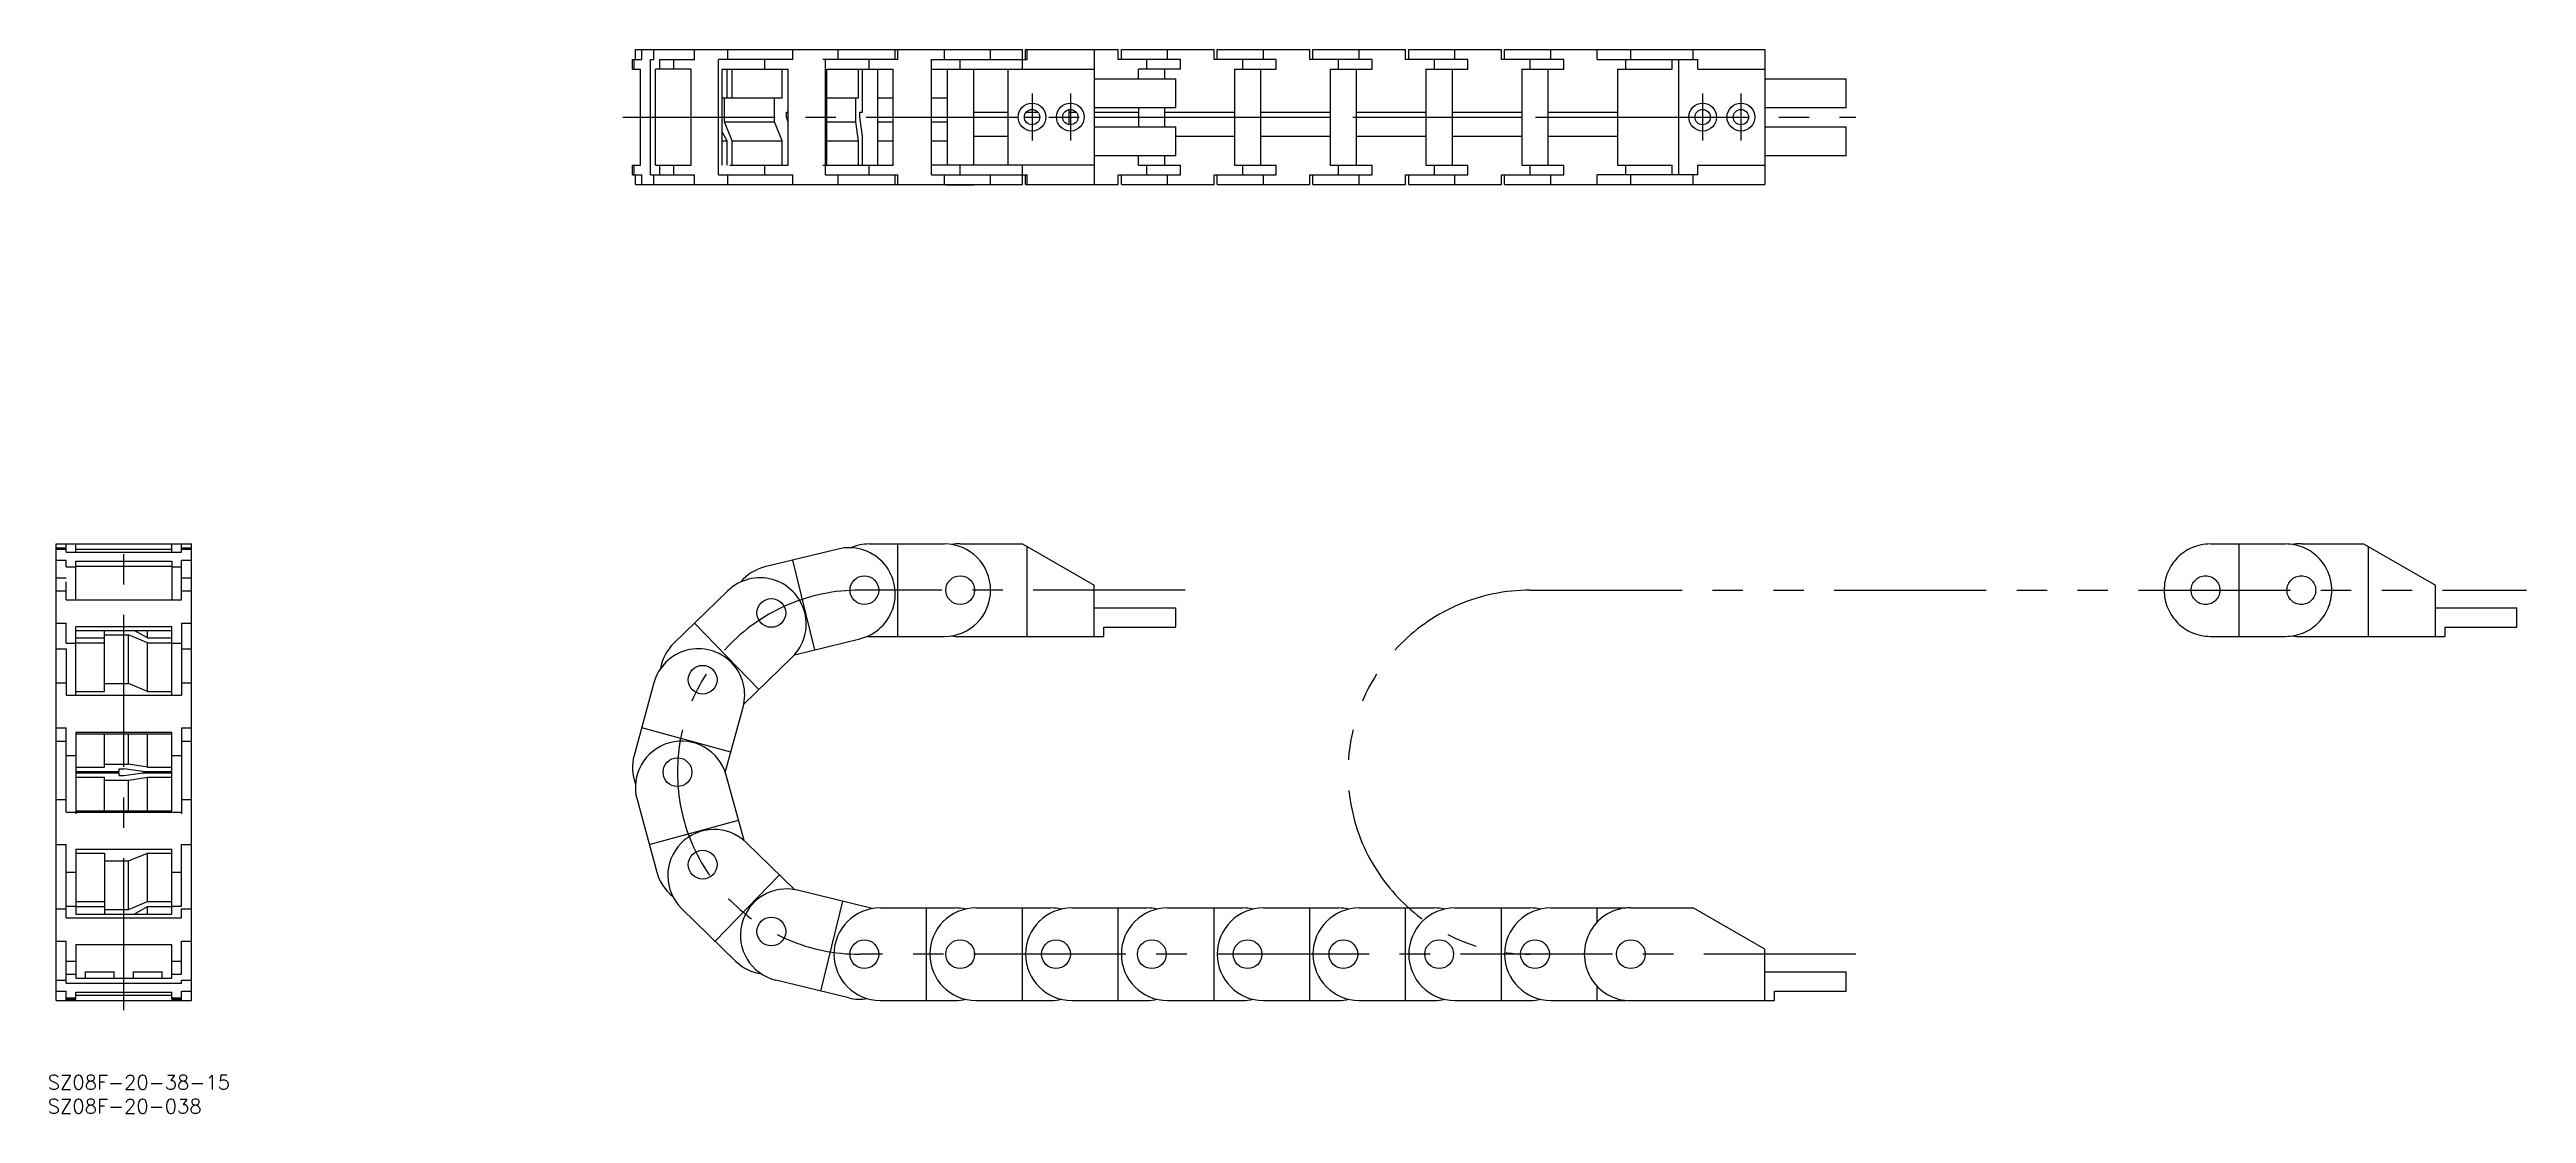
# Model space of a CAD drawing. Extents: x -30 to 488, y -24 to 199.
import ezdxf

# ---------------------------------------------------------------- set-up
doc = ezdxf.new("R2010")
doc.units = 0
doc.linetypes.add('CENTER', pattern=[50.8, 31.75, -6.35, 6.35, -6.35])
doc.linetypes.add('PHANTOM', pattern=[63.5, 31.75, -6.35, 6.35, -6.35, 6.35, -6.35])
doc.layers.get('0').update_dxf_attribs({"linetype": 'CONTINUOUS'})
doc.layers.add('CENTER', color=1, linetype='CENTER')
doc.styles.get("Standard").update_dxf_attribs({"font": 'txt.shx', "height": 3, "bigfont": 'bigfont.shx'})

msp = doc.modelspace()

# ---------------------------------------------------------------- linework, layer by layer
at = {"color": 7, "linetype": 'CONTINUOUS'}
for p, q in [((92.1, 196.51), (94.02, 196.51)), ((92.1, 194.46), (92.1, 196.51)), ((92.44, 194.46), (92.44, 196.51)), ((92.7, 198.56), (173.51, 198.56)), ((92.7, 196.51), (92.7, 198.56)), ((94.02, 196.51), (94.02, 198.56)), ((95.86, 172.41), (95.86, 196.51)), ((95.86, 196.51), (96.57, 196.51)), ((96.57, 196.51), (96.57, 198.56)), ((97.81, 196.51), (105.03, 196.51)), ((97.81, 194.46), (97.81, 196.51)), ((100.73, 194.46), (100.73, 196.51)), ((105.03, 196.51), (105.03, 198.56)), ((125.58, 196.51), (110.05, 196.51)), ((110.05, 172.41), (110.05, 196.51)), ((111.98, 196.51), (111.98, 198.56)), ((119.76, 194.46), (119.76, 196.51)), ((125.58, 196.51), (125.58, 198.56)), ((147.51, 196.51), (131.86, 196.51)), ((132.38, 172.41), (132.38, 196.51)), ((135.01, 196.51), (135.01, 198.56)), ((141.51, 194.46), (141.51, 196.51)), ((146.95, 196.51), (146.95, 198.56)), ((147.51, 196.51), (147.51, 198.56)), ((154.51, 172.41), (154.51, 196.51)), ((154.51, 196.51), (174.51, 196.51)), ((157.21, 196.51), (157.21, 198.56)), ((157.51, 198.57), (163.51, 198.57)), ((157.51, 198.56), (157.51, 198.57)), ((160.51, 194.46), (160.51, 196.51)), ((163.51, 198.56), (163.51, 198.57)), ((166.86, 196.51), (166.86, 198.56)), ((173.51, 194.46), (173.51, 198.56)), ((174.16, 198.56), (193.51, 198.56)), ((174.16, 196.51), (174.16, 198.56)), ((174.51, 196.51), (174.51, 198.56)), ((188.51, 198.56), (188.51, 170.36)), ((193.51, 196.51), (193.51, 198.56)), ((206.51, 196.51), (193.51, 196.51)), ((194.16, 198.56), (213.51, 198.56)), ((194.16, 196.51), (194.16, 198.56)), ((199.51, 194.46), (199.51, 196.51)), ((203.81, 196.51), (203.81, 198.56)), ((206.51, 194.46), (206.51, 196.51)), ((213.51, 196.51), (213.51, 198.56)), ((226.51, 196.51), (213.51, 196.51)), ((214.16, 198.56), (233.51, 198.56)), ((214.16, 196.51), (214.16, 198.56)), ((219.51, 194.46), (219.51, 196.51)), ((223.81, 196.51), (223.81, 198.56)), ((226.51, 194.46), (226.51, 196.51)), ((233.51, 196.51), (233.51, 198.56)), ((246.51, 196.51), (233.51, 196.51)), ((234.16, 198.56), (253.51, 198.56)), ((234.16, 196.51), (234.16, 198.56)), ((239.51, 194.46), (239.51, 196.51)), ((243.81, 196.51), (243.81, 198.56)), ((246.51, 194.46), (246.51, 196.51)), ((253.51, 196.51), (253.51, 198.56)), ((266.51, 196.51), (253.51, 196.51)), ((254.16, 198.56), (273.51, 198.56)), ((254.16, 196.51), (254.16, 198.56)), ((259.51, 194.46), (259.51, 196.51)), ((263.81, 196.51), (263.81, 198.56)), ((266.51, 194.46), (266.51, 196.51)), ((273.51, 196.51), (273.51, 198.56)), ((286.51, 196.51), (273.51, 196.51)), ((274.16, 198.56), (328.51, 198.56)), ((274.16, 196.51), (274.16, 198.56)), ((279.51, 194.46), (279.51, 196.51)), ((283.81, 196.51), (283.81, 198.56)), ((286.51, 194.46), (286.51, 196.51)), ((293.51, 196.51), (293.51, 198.56)), ((293.51, 196.51), (314.51, 196.51)), ((299.51, 194.46), (299.51, 196.51)), ((300.51, 196.51), (300.51, 198.56)), ((309.16, 194.46), (309.16, 196.51)), ((310.51, 172.41), (310.51, 196.51)), ((313.51, 196.51), (313.51, 198.56)), ((314.51, 194.46), (314.51, 196.51)), ((328.51, 198.56), (328.51, 170.36)), ((92.1, 194.46), (93.75, 194.46)), ((93.75, 174.46), (93.75, 194.46)), ((96.92, 174.46), (96.92, 194.46)), ((104.32, 194.46), (96.92, 194.46)), ((104.32, 174.46), (104.32, 194.46)), ((110.82, 194.46), (124.61, 194.46)), ((110.82, 174.46), (110.82, 194.46)), ((111.86, 188.46), (111.86, 194.46)), ((112.94, 188.46), (112.94, 194.46)), ((123.33, 188.46), (123.33, 194.46)), ((124.61, 174.46), (124.61, 194.46)), ((132.65, 174.46), (132.65, 194.46)), ((132.65, 194.46), (146.51, 194.46)), ((139.27, 188.46), (139.27, 194.46)), ((140.13, 185.46), (140.13, 194.46)), ((143.26, 194.46), (143.26, 174.46)), ((146.51, 174.46), (146.51, 194.46)), ((154.51, 194.46), (188.51, 194.46)), ((157.76, 194.46), (157.76, 174.46)), ((163.26, 194.46), (163.26, 174.46)), ((170.51, 174.46), (170.51, 194.46)), ((188.51, 192.46), (205.51, 192.46)), ((206.51, 194.46), (197.76, 194.46)), ((197.76, 192.46), (197.76, 194.46)), ((203.26, 192.46), (203.26, 194.46)), ((205.51, 186.46), (205.51, 192.46)), ((217.76, 194.46), (217.76, 174.46)), ((217.76, 194.46), (226.51, 194.46)), ((223.26, 174.46), (223.26, 194.46)), ((237.76, 194.46), (237.76, 174.46)), ((237.76, 194.46), (246.51, 194.46)), ((243.26, 174.46), (243.26, 194.46)), ((257.76, 194.46), (257.76, 174.46)), ((257.76, 194.46), (266.51, 194.46)), ((263.26, 174.46), (263.26, 194.46)), ((277.76, 194.46), (277.76, 174.46)), ((277.76, 194.46), (286.51, 194.46)), ((283.26, 174.46), (283.26, 194.46)), ((297.76, 194.46), (309.16, 194.46)), ((297.76, 194.46), (297.76, 174.46)), ((314.51, 194.46), (328.51, 194.46)), ((328.51, 192.46), (345.51, 192.46)), ((345.51, 186.46), (345.51, 192.46)), ((110.82, 188.46), (123.33, 188.46)), ((111.33, 183.49), (111.33, 188.46)), ((121.72, 183.49), (121.72, 188.46)), ((132.65, 188.46), (139.27, 188.46)), ((138.72, 183.49), (138.72, 188.46)), ((143.26, 188.46), (146.51, 188.46)), ((154.51, 188.46), (157.76, 188.46)), ((188.51, 186.46), (205.51, 186.46)), ((197.76, 186.46), (197.76, 182.46)), ((203.26, 182.46), (203.26, 186.46)), ((328.51, 186.46), (345.51, 186.46)), ((111.86, 179.49), (110.82, 181.37)), ((112.94, 179.49), (111.33, 183.49)), ((111.33, 183.49), (121.72, 183.49)), ((123.33, 179.49), (121.72, 183.49)), ((124.23, 185.46), (124.61, 185.46)), ((124.23, 184.46), (124.23, 185.46)), ((124.61, 183.5), (124.23, 184.46)), ((132.65, 183.49), (138.72, 183.49)), ((139.27, 179.49), (138.72, 183.49)), ((139.58, 185.46), (140.13, 185.46)), ((139.58, 184.46), (139.58, 185.46)), ((140.13, 180.46), (139.58, 184.46)), ((143.26, 183.49), (146.51, 183.49)), ((154.51, 183.49), (157.76, 183.49)), ((163.26, 185.46), (170.51, 185.46)), ((163.26, 184.46), (170.51, 184.46)), ((173.91, 184.46), (177.11, 184.46)), ((174.26, 185.46), (176.76, 185.46)), ((183.26, 182.88), (183.26, 186.04)), ((183.26, 185.46), (184.76, 185.46)), ((183.26, 184.46), (185.11, 184.46)), ((188.51, 185.46), (197.76, 185.46)), ((188.51, 184.46), (197.76, 184.46)), ((188.51, 182.46), (205.51, 182.46)), ((203.26, 185.46), (217.76, 185.46)), ((203.26, 184.46), (217.76, 184.46)), ((205.51, 176.46), (205.51, 182.46)), ((223.26, 185.46), (237.76, 185.46)), ((223.26, 184.46), (237.76, 184.46)), ((243.26, 185.46), (257.76, 185.46)), ((243.26, 184.46), (257.76, 184.46)), ((263.26, 185.46), (277.76, 185.46)), ((263.26, 184.46), (277.76, 184.46)), ((283.26, 185.46), (297.76, 185.46)), ((283.26, 184.46), (297.76, 184.46)), ((328.51, 182.46), (345.51, 182.46)), ((345.51, 176.46), (345.51, 182.46)), ((110.82, 179.49), (111.86, 179.49)), ((111.86, 174.46), (111.86, 179.49)), ((112.94, 179.49), (123.33, 179.49)), ((112.94, 174.46), (112.94, 179.49)), ((123.33, 174.46), (123.33, 179.49)), ((132.65, 179.49), (139.27, 179.49)), ((139.27, 174.46), (139.27, 179.49)), ((140.13, 174.46), (140.13, 180.46)), ((143.26, 179.49), (146.51, 179.49)), ((154.51, 179.49), (157.76, 179.49)), ((163.26, 180.46), (170.51, 180.46)), ((188.51, 176.46), (205.51, 176.46)), ((197.76, 174.46), (197.76, 176.46)), ((203.26, 174.46), (203.26, 176.46)), ((205.51, 180.46), (217.76, 180.46)), ((223.26, 180.46), (237.76, 180.46)), ((243.26, 180.46), (257.76, 180.46)), ((263.26, 180.46), (277.76, 180.46)), ((283.26, 180.46), (297.76, 180.46)), ((328.51, 176.46), (345.51, 176.46)), ((92.1, 172.41), (92.1, 174.46)), ((92.1, 174.46), (93.75, 174.46)), ((92.1, 172.41), (94.02, 172.41)), ((92.44, 172.41), (92.44, 174.46)), ((92.7, 170.36), (92.7, 172.41)), ((94.02, 170.36), (94.02, 172.41)), ((95.86, 172.41), (105.03, 172.41)), ((96.57, 170.36), (96.57, 172.41)), ((96.92, 174.46), (104.32, 174.46)), ((97.81, 172.41), (97.81, 174.46)), ((100.73, 172.41), (100.73, 174.46)), ((105.03, 170.36), (105.03, 172.41)), ((110.05, 172.41), (125.58, 172.41)), ((111.98, 170.36), (111.98, 172.41)), ((112.4, 174.46), (124.61, 174.46)), ((119.76, 172.41), (119.76, 174.46)), ((125.58, 170.36), (125.58, 172.41)), ((131.86, 174.46), (146.51, 174.46)), ((132.38, 172.41), (147.51, 172.41)), ((135.01, 170.36), (135.01, 172.41)), ((141.51, 172.41), (141.51, 174.46)), ((146.95, 170.36), (146.95, 172.41)), ((147.51, 170.36), (147.51, 172.41)), ((188.51, 174.46), (154.51, 174.46)), ((154.51, 172.41), (174.51, 172.41)), ((157.21, 170.36), (157.21, 172.41)), ((160.51, 172.41), (160.51, 174.46)), ((166.86, 170.36), (166.86, 172.41)), ((173.51, 170.36), (173.51, 174.46)), ((174.16, 170.36), (174.16, 172.41)), ((174.51, 170.36), (174.51, 172.41)), ((193.51, 172.41), (206.51, 172.41)), ((193.51, 170.36), (193.51, 172.41)), ((194.16, 170.36), (194.16, 172.41)), ((197.76, 174.46), (206.51, 174.46)), ((199.51, 172.41), (199.51, 174.46)), ((203.81, 170.36), (203.81, 172.41)), ((206.51, 172.41), (206.51, 174.46)), ((213.51, 172.41), (226.51, 172.41)), ((213.51, 170.36), (213.51, 172.41)), ((214.16, 170.36), (214.16, 172.41)), ((217.76, 174.46), (226.51, 174.46)), ((219.51, 172.41), (219.51, 174.46)), ((223.81, 170.36), (223.81, 172.41)), ((226.51, 172.41), (226.51, 174.46)), ((233.51, 172.41), (246.51, 172.41)), ((233.51, 170.36), (233.51, 172.41)), ((234.16, 170.36), (234.16, 172.41)), ((237.76, 174.46), (246.51, 174.46)), ((239.51, 172.41), (239.51, 174.46)), ((243.81, 170.36), (243.81, 172.41)), ((246.51, 172.41), (246.51, 174.46)), ((253.51, 172.41), (266.51, 172.41)), ((253.51, 170.36), (253.51, 172.41)), ((254.16, 170.36), (254.16, 172.41)), ((257.76, 174.46), (266.51, 174.46)), ((259.51, 172.41), (259.51, 174.46)), ((263.81, 170.36), (263.81, 172.41)), ((266.51, 172.41), (266.51, 174.46)), ((273.51, 172.41), (286.51, 172.41)), ((273.51, 170.36), (273.51, 172.41)), ((274.16, 170.36), (274.16, 172.41)), ((277.76, 174.46), (286.51, 174.46)), ((279.51, 172.41), (279.51, 174.46)), ((283.81, 170.36), (283.81, 172.41)), ((286.51, 172.41), (286.51, 174.46)), ((314.51, 172.41), (293.51, 172.41)), ((293.51, 170.36), (293.51, 172.41)), ((297.76, 174.46), (309.16, 174.46)), ((299.51, 172.41), (299.51, 174.46)), ((300.51, 170.36), (300.51, 172.41)), ((309.16, 172.41), (309.16, 174.46)), ((313.51, 170.36), (313.51, 172.41)), ((314.51, 174.46), (328.51, 174.46)), ((314.51, 172.41), (314.51, 174.46)), ((92.7, 170.36), (173.51, 170.36)), ((157.51, 170.35), (157.51, 170.36)), ((157.51, 170.35), (163.51, 170.35)), ((163.51, 170.35), (163.51, 170.36)), ((174.16, 170.36), (193.51, 170.36)), ((194.16, 170.36), (213.51, 170.36)), ((214.16, 170.36), (233.51, 170.36)), ((234.16, 170.36), (253.51, 170.36)), ((254.16, 170.36), (273.51, 170.36)), ((274.16, 170.36), (328.51, 170.36)), ((-28.2, 0), (-28.2, 95.35)), ((-28.2, 95.35), (0, 95.35)), ((-28.2, 94.57), (-26.15, 94.57)), ((-28.2, 94.29), (-26.15, 94.29)), ((-26.15, 93.65), (-26.15, 95.4)), ((-26.15, 95.4), (-24.1, 95.4)), ((-26.15, 93.65), (-2.05, 93.65)), ((-24.1, 93.65), (-24.1, 95.4)), ((-24.1, 94.25), (-4.1, 94.25)), ((-4.1, 93.65), (-4.1, 95.4)), ((-4.1, 95.4), (-2.05, 95.4)), ((-2.05, 93.65), (-2.05, 95.4)), ((-2.05, 94.57), (0, 94.57)), ((-2.05, 94.29), (0, 94.29)), ((0, 0), (0, 95.35)), ((135.01, 94.29), (119.76, 90.56)), ((141.51, 95.35), (157.21, 95.35)), ((147.51, 76.05), (147.51, 95.35)), ((160.51, 95.4), (173.51, 95.4)), ((173.51, 95.4), (188.51, 86.74)), ((174.51, 76), (174.51, 94.82)), ((-28.21, 82.7), (-28.21, 88.7)), ((-28.21, 88.7), (-28.2, 88.7)), ((-28.2, 91.98), (-26.15, 91.98)), ((-28.2, 88.29), (-26.15, 88.29)), ((-26.15, 90.56), (-26.15, 91.98)), ((-26.15, 90.56), (-24.1, 90.56)), ((-24.1, 91.74), (-4.1, 91.74)), ((-24.1, 83.68), (-24.1, 91.74)), ((-24.1, 90.68), (-4.1, 90.68)), ((-4.1, 91.74), (-4.1, 83.68)), ((-4.1, 90.56), (-2.05, 90.56)), ((-2.05, 83.68), (-2.05, 91.98)), ((-2.05, 91.98), (0, 91.98)), ((-2.05, 88.29), (0, 88.29)), ((0, 88.7), (0.01, 88.7)), ((0.01, 82.7), (0.01, 88.7)), ((130.17, 73.24), (125.58, 91.98)), ((-28.2, 85.56), (-26.15, 85.56)), ((-26.15, 83.68), (-26.15, 87.41)), ((-26.15, 83.68), (-2.05, 83.68)), ((-2.05, 85.56), (0, 85.56)), ((111.98, 85.56), (100.73, 74.61)), ((188.51, 76), (188.51, 86.74)), ((-28.21, 82.7), (-28.2, 82.7)), ((-28.2, 78.79), (-26.15, 78.79)), ((-26.15, 74.61), (-26.15, 78.79)), ((-24.1, 78.1), (-4.1, 78.1)), ((-24.1, 63.75), (-24.1, 78.1)), ((-4.1, 63.75), (-4.1, 78.1)), ((-2.05, 78.79), (-2.05, 63.75)), ((-2.05, 78.79), (0, 78.79)), ((0, 82.7), (0.01, 82.7)), ((118.49, 64.96), (105.03, 78.79)), ((188.51, 82), (205.51, 82)), ((190.51, 76), (190.51, 78)), ((190.51, 78), (205.51, 78)), ((205.51, 78), (205.51, 82)), ((-28.2, 73.46), (-26.15, 73.46)), ((-26.15, 74.61), (-24.1, 74.61)), ((-26.15, 73.46), (-26.15, 63.75)), ((-24.1, 77.31), (-4.1, 77.31)), ((-24.1, 75.72), (-18.1, 75.72)), ((-24.1, 74.69), (-18.1, 74.69)), ((-18.1, 64.58), (-18.1, 77.31)), ((-18.1, 76.35), (-13.14, 76.35)), ((-13.14, 66.23), (-13.14, 76.35)), ((-9.14, 74.69), (-13.14, 76.35)), ((-9.14, 75.72), (-11.96, 77.31)), ((-9.14, 75.72), (-9.14, 77.31)), ((-9.14, 75.72), (-4.1, 75.72)), ((-9.14, 64.58), (-9.14, 74.69)), ((-9.14, 74.69), (-4.1, 74.69)), ((-4.1, 74.61), (-2.05, 74.61)), ((-2.05, 73.46), (0, 73.46)), ((125.89, 72.19), (139.59, 75.54)), ((141.51, 76.05), (157.21, 76.05)), ((160.51, 76), (190.51, 76)), ((115.34, 61.89), (125.45, 71.73)), ((-28.2, 66.35), (-26.15, 66.35)), ((-26.15, 63.75), (-2.05, 63.75)), ((-24.1, 64.58), (-18.1, 64.58)), ((-18.1, 66.23), (-13.14, 66.23)), ((-9.14, 64.58), (-13.14, 66.23)), ((-9.14, 64.58), (-4.1, 64.58)), ((-2.05, 66.35), (0, 66.35)), ((96.57, 66.35), (92.44, 51.2)), ((-28.2, 56.99), (-26.15, 56.99)), ((-26.15, 39.37), (-26.15, 56.99)), ((-2.05, 56.99), (-2.05, 39.01)), ((-2.05, 56.99), (0, 56.99)), ((112.64, 51.91), (94.02, 56.99)), ((111.48, 47.66), (115.19, 61.27)), ((-28.2, 54.17), (-26.15, 54.17)), ((-24.1, 56.03), (-4.1, 56.03)), ((-24.1, 56.03), (-24.1, 39.01)), ((-24.1, 55.74), (-4.1, 55.74)), ((-18.1, 48.76), (-18.1, 55.74)), ((-13.14, 49.37), (-13.14, 55.74)), ((-9.14, 48.76), (-9.14, 55.74)), ((-4.1, 39.66), (-4.1, 56.03)), ((-2.05, 54.17), (0, 54.17)), ((-26.15, 51.2), (-24.1, 51.2)), ((-24.1, 48.76), (-18.1, 48.76)), ((-24.1, 47.81), (-15.1, 47.81)), ((-24.1, 47.59), (-15.1, 47.59)), ((-24.1, 46.64), (-18.1, 46.64)), ((-18.1, 49.37), (-13.14, 49.37)), ((-18.1, 39.66), (-18.1, 46.64)), ((-15.1, 48.42), (-14.1, 48.42)), ((-15.1, 47.81), (-15.1, 48.42)), ((-15.1, 46.98), (-15.1, 47.59)), ((-15.1, 46.98), (-14.1, 46.98)), ((-10.1, 47.81), (-14.1, 48.42)), ((-14.1, 46.98), (-10.1, 47.59)), ((-9.14, 48.76), (-13.14, 49.37)), ((-13.14, 46.03), (-9.14, 46.64)), ((-10.1, 47.81), (-4.1, 47.81)), ((-10.1, 47.59), (-4.1, 47.59)), ((-9.14, 48.76), (-4.1, 48.76)), ((-9.14, 39.66), (-9.14, 46.64)), ((-9.14, 46.64), (-4.1, 46.64)), ((-4.1, 51.2), (-2.05, 51.2)), ((115.38, 33.44), (111.66, 47.06)), ((-28.2, 41.98), (-26.15, 41.98)), ((-18.1, 46.03), (-13.14, 46.03)), ((-13.14, 39.66), (-13.14, 46.03)), ((-2.05, 41.98), (0, 41.98)), ((93.04, 41.98), (97.17, 26.83)), ((-26.15, 39.37), (-2.05, 39.37)), ((-24.1, 39.66), (-4.1, 39.66)), ((95.6, 32.62), (114.22, 37.7)), ((-28.2, 32.62), (-26.15, 32.62)), ((-26.15, 17.3), (-26.15, 32.62)), ((-24.1, 31.65), (-4.1, 31.65)), ((-24.1, 31.65), (-24.1, 18.09)), ((-4.1, 18.09), (-4.1, 31.65)), ((-2.05, 19.72), (-2.05, 32.62)), ((-2.05, 32.62), (0, 32.62)), ((125.96, 23.17), (115.84, 33.02)), ((-26.15, 26.83), (-24.1, 26.83)), ((-24.1, 30.82), (-18.1, 30.82)), ((-18.1, 30.82), (-18.1, 18.09)), ((-18.1, 29.17), (-13.14, 29.17)), ((-13.14, 29.17), (-9.14, 30.82)), ((-13.14, 19.05), (-13.14, 29.17)), ((-9.14, 20.71), (-9.14, 30.82)), ((-9.14, 30.82), (-4.1, 30.82)), ((-4.1, 26.83), (-2.05, 26.83)), ((109.33, 12.42), (122.79, 26.25)), ((-24.1, 20.71), (-18.1, 20.71)), ((-13.14, 19.05), (-9.14, 20.71)), ((-9.14, 20.71), (-4.1, 20.71)), ((141.83, 19.31), (126.58, 23.04)), ((131.41, 1.99), (136, 20.74)), ((-28.2, 19.19), (-26.15, 19.19)), ((-26.15, 19.72), (-24.1, 19.72)), ((-26.15, 17.3), (-2.05, 17.3)), ((-24.1, 19.68), (-18.1, 19.68)), ((-24.1, 18.09), (-4.1, 18.09)), ((-18.1, 19.05), (-13.14, 19.05)), ((-11.96, 18.09), (-9.14, 19.68)), ((-9.14, 19.68), (-4.1, 19.68)), ((-9.14, 18.09), (-9.14, 19.68)), ((-4.1, 19.72), (-2.05, 19.72)), ((-2.05, 19.19), (0, 19.19)), ((-2.05, 17.3), (-2.05, 19.19)), ((102.38, 19.19), (113.63, 8.24)), ((143.81, 19.35), (159.51, 19.35)), ((153.51, 0.05), (153.51, 19.35)), ((163.81, 19.35), (179.51, 19.35)), ((173.51, 0.05), (173.51, 19.35)), ((183.81, 19.35), (199.51, 19.35)), ((193.51, 0.05), (193.51, 19.35)), ((203.81, 19.35), (219.51, 19.35)), ((213.51, 0.05), (213.51, 19.35)), ((223.81, 19.35), (239.51, 19.35)), ((233.51, 0.05), (233.51, 19.35)), ((243.81, 19.35), (259.51, 19.35)), ((253.51, 0.05), (253.51, 19.35)), ((263.81, 19.35), (279.51, 19.35)), ((273.51, 0.05), (273.51, 19.35)), ((283.81, 19.35), (299.51, 19.35)), ((293.51, 16.41), (293.51, 19.35)), ((300.51, 19.4), (313.51, 19.4)), ((328.51, 10.74), (313.51, 19.4)), ((-28.2, 12.42), (-26.15, 12.42)), ((-26.15, 3.66), (-26.15, 12.42)), ((-24.1, 11.72), (-4.1, 11.72)), ((-24.1, 11.72), (-24.1, 4.72)), ((-4.1, 4.72), (-4.1, 11.72)), ((-2.05, 5.5), (-2.05, 12.42)), ((-2.05, 12.42), (0, 12.42)), ((328.51, 0), (328.51, 10.74)), ((-26.15, 8.24), (-24.1, 8.24)), ((-26.15, 5.5), (-24.1, 5.5)), ((-22.1, 6), (-16.1, 6)), ((-22.1, 4.72), (-22.1, 6)), ((-16.1, 4.72), (-16.1, 6)), ((-12.1, 6), (-6.1, 6)), ((-12.1, 4.72), (-12.1, 6)), ((-6.1, 4.72), (-6.1, 6)), ((-4.1, 8.24), (-2.05, 8.24)), ((-4.1, 5.5), (-2.05, 5.5)), ((328.51, 6), (345.51, 6)), ((345.51, 2), (345.51, 6)), ((-28.2, 4.3), (-26.15, 4.3)), ((-28.2, 1.99), (-26.15, 1.99)), ((-28.2, 0.05), (0, 0.05)), ((-28.2, 0), (0, 0)), ((-26.15, 3.66), (-2.05, 3.66)), ((-26.15, 0), (-26.15, 1.99)), ((-26.15, 0.56), (-24.1, 0.56)), ((-26.15, 0.29), (-24.1, 0.29)), ((-24.1, 4.72), (-4.1, 4.72)), ((-24.1, 1.75), (-4.1, 1.75)), ((-24.1, 0.29), (-24.1, 1.75)), ((-24.1, 1.15), (-4.1, 1.15)), ((-4.1, 0.29), (-4.1, 1.75)), ((-4.1, 0.56), (-2.05, 0.56)), ((-4.1, 0.29), (-2.05, 0.29)), ((-2.05, 4.3), (0, 4.3)), ((-2.05, 3.66), (-2.05, 4.3)), ((-2.05, 1.99), (0, 1.99)), ((-2.05, 0), (-2.05, 1.99)), ((137.24, 0.56), (121.99, 4.3)), ((143.81, 0.05), (159.51, 0.05)), ((163.81, 0.05), (179.51, 0.05)), ((183.81, 0.05), (199.51, 0.05)), ((203.81, 0.05), (219.51, 0.05)), ((223.81, 0.05), (239.51, 0.05)), ((243.81, 0.05), (259.51, 0.05)), ((263.81, 0.05), (279.51, 0.05)), ((283.81, 0.05), (299.51, 0.05)), ((293.51, 0.05), (293.51, 2.99)), ((330.51, 0), (330.51, 2)), ((330.51, 2), (345.51, 2)), ((300.51, 0), (330.51, 0))]:
    msp.add_line(p, q, dxfattribs=at)
at = {"color": 3, "linetype": 'PHANTOM'}
for p, q in [((421.51, 95.35), (437.21, 95.35)), ((427.51, 76.05), (427.51, 95.35)), ((440.51, 95.4), (453.51, 95.4)), ((453.51, 95.4), (468.51, 86.74)), ((454.51, 76), (454.51, 94.82)), ((279.48, 85.7), (487.51, 85.7)), ((468.51, 76), (468.51, 86.74)), ((468.51, 82), (485.51, 82)), ((470.51, 76), (470.51, 78)), ((470.51, 78), (485.51, 78)), ((485.51, 78), (485.51, 82)), ((421.51, 76.05), (437.21, 76.05)), ((440.51, 76), (470.51, 76))]:
    msp.add_line(p, q, dxfattribs=at)
at = {"color": 7, "linetype": 'CONTINUOUS'}
for centre, radius in [((175.51, 184.46), 2.9), ((183.51, 184.46), 2.9), ((315.51, 184.46), 2.9), ((323.51, 184.46), 2.9), ((175.51, 184.46), 1.6), ((183.51, 184.46), 1.6), ((315.51, 184.46), 1.6), ((323.51, 184.46), 1.6), ((140.51, 85.7), 3), ((160.51, 85.7), 3), ((121.08, 80.95), 3), ((106.75, 67), 3), ((101.48, 47.7), 3), ((106.75, 28.4), 3), ((121.08, 14.45), 3), ((140.51, 9.7), 3), ((160.51, 9.7), 3), ((180.51, 9.7), 3), ((200.51, 9.7), 3), ((220.51, 9.7), 3), ((240.51, 9.7), 3), ((260.51, 9.7), 3), ((280.51, 9.7), 3), ((300.51, 9.7), 3)]:
    msp.add_circle(centre, radius, dxfattribs=at)
at = {"color": 3, "linetype": 'PHANTOM'}
for centre in [(420.51, 85.7), (440.51, 85.7)]:
    msp.add_circle(centre, 3, dxfattribs=at)
at = {"color": 7, "linetype": 'CONTINUOUS'}
for centre, radius, start, end in [((137.3, 84.92), 9.65, 283.7531, 103.7532), ((141.51, 85.7), 9.65, 90, 113.3736), ((157.21, 85.7), 9.65, 270, 90), ((160.51, 85.7), 9.7, 89.9997, 100.6736), ((118.71, 78.64), 9.65, 314.2274, 134.2274), ((122.05, 81.18), 9.65, 103.7531, 139.8265), ((105.88, 63.81), 9.65, 344.7425, 164.7425), ((107.46, 67.69), 9.65, 134.2274, 170.3318), ((141.51, 85.7), 9.65, 267.7611, 270), ((160.51, 85.7), 9.7, 259.3264, 270.0003), ((102.35, 44.52), 9.65, 15.2575, 195.2575), ((101.75, 48.66), 9.65, 164.7425, 200.8468), ((109.11, 26.1), 9.65, 45.7726, 225.7725), ((106.48, 29.37), 9.65, 195.2575, 231.3619), ((124.28, 13.67), 9.65, 76.2469, 256.2468), ((143.81, 9.7), 9.65, 90, 270), ((139.53, 9.94), 9.65, 74.008, 76.2469), ((163.81, 9.7), 9.65, 90, 270), ((159.51, 9.7), 9.65, 77.1266, 90), ((183.81, 9.7), 9.65, 90, 270), ((179.51, 9.7), 9.65, 77.1266, 90), ((203.81, 9.7), 9.65, 90, 270), ((199.51, 9.7), 9.65, 77.1266, 90), ((223.81, 9.7), 9.65, 90, 270), ((219.51, 9.7), 9.65, 77.1266, 90), ((243.81, 9.7), 9.65, 90, 270), ((239.51, 9.7), 9.65, 77.1266, 90), ((263.81, 9.7), 9.65, 90, 270), ((259.51, 9.7), 9.65, 77.1266, 90), ((283.81, 9.7), 9.65, 90, 270), ((279.51, 9.7), 9.65, 77.1266, 90), ((300.51, 9.7), 9.7, 89.9997, 270.0003), ((299.51, 9.7), 9.65, 89.9038, 90), ((120.36, 15.15), 9.65, 225.7726, 261.8459), ((139.53, 9.94), 9.65, 256.2469, 279.6206), ((159.51, 9.7), 9.65, 270, 282.8735), ((179.51, 9.7), 9.65, 270, 282.8734), ((199.51, 9.7), 9.65, 270, 282.8734), ((219.51, 9.7), 9.65, 270, 282.8734), ((239.51, 9.7), 9.65, 270, 282.8735), ((259.51, 9.7), 9.65, 270, 282.8735), ((279.51, 9.7), 9.65, 270, 282.8734), ((299.51, 9.7), 9.65, 270, 270.0963)]:
    msp.add_arc(centre, radius, start, end, dxfattribs=at)
at = {"color": 3, "linetype": 'PHANTOM'}
for centre, radius, start, end in [((421.51, 85.7), 9.65, 90, 270), ((437.21, 85.7), 9.65, 270, 90), ((440.51, 85.7), 9.7, 89.9997, 100.6736), ((279.48, 47.7), 38, 90, 270), ((440.51, 85.7), 9.7, 259.3264, 270.0003)]:
    msp.add_arc(centre, radius, start, end, dxfattribs=at)
at = {"layer": 'CENTER', "color": 1, "linetype": 'CENTER'}
for p, q in [((175.51, 189.36), (175.51, 179.56)), ((183.51, 189.36), (183.51, 179.56)), ((315.51, 189.36), (315.51, 179.56)), ((323.51, 189.36), (323.51, 179.56)), ((90.1, 184.46), (347.51, 184.46)), ((-14.1, -2), (-14.1, 97.4)), ((207.51, 85.7), (139.48, 85.7)), ((347.51, 9.7), (139.48, 9.7))]:
    msp.add_line(p, q, dxfattribs=at)
msp.add_arc((139.48, 47.7), 38, 90, 270, dxfattribs=at)

# ---------------------------------------------------------------- texts
at = {"color": 7, "linetype": 'CONTINUOUS'}
for s, p in [('SZ08F-20-38-15', (-29.99, -18.55)), ('SZ08F-20-038', (-29.99, -23.55))]:
    msp.add_text(s, height=3, dxfattribs=at).set_placement(p)

doc.saveas('drawing.dxf')
